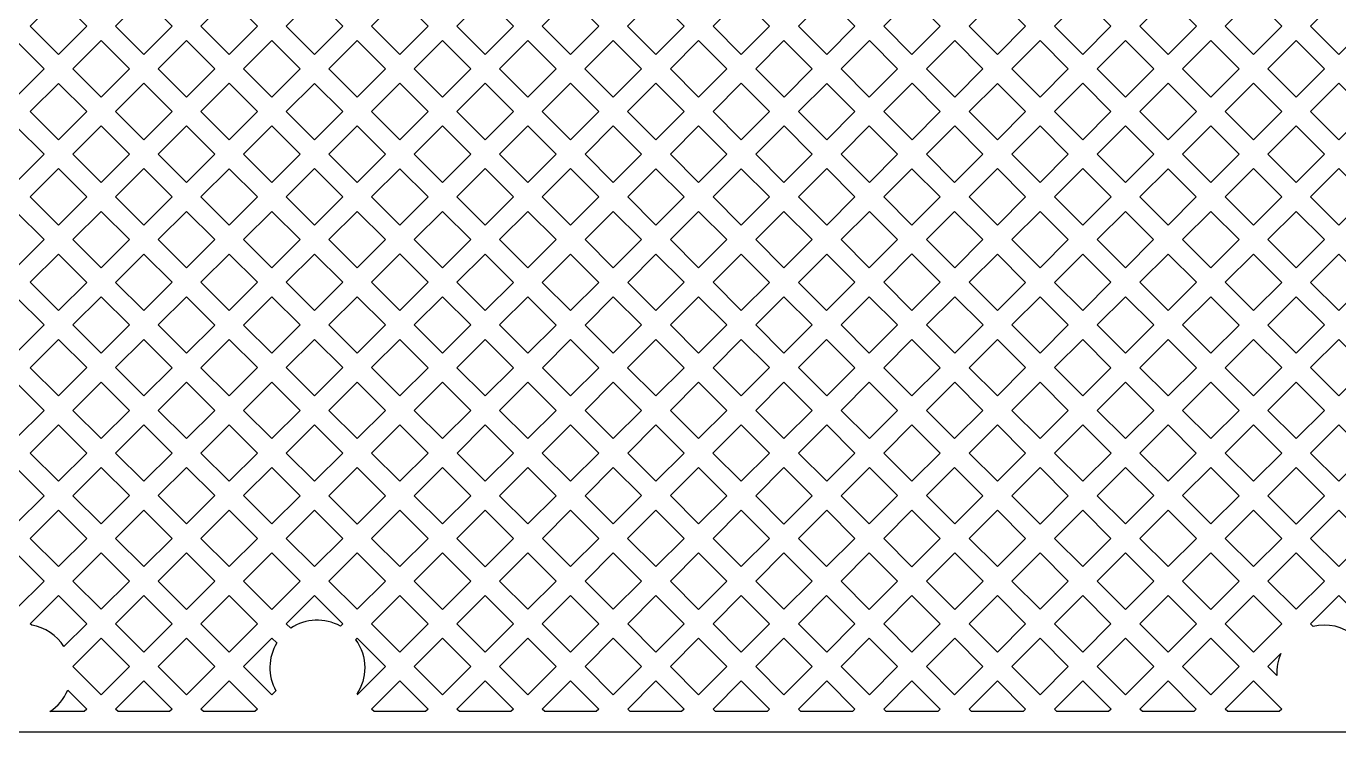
# Model space of a CAD drawing. Extents: x 3103 to 3424, y -52 to 175.
# Drawn here: x 3191.913 to 3196.829, y 41.977 to 44.675 of the extents above; entities that cross this region are included whole.
import ezdxf

# ---------------------------------------------------------------- set-up
doc = ezdxf.new("R2010")
doc.units = 0
doc.layers.add('gbr-dxf_layer0', color=7, linetype='Continuous')

msp = doc.modelspace()

# ---------------------------------------------------------------- linework, layer by layer
at = {"layer": 'gbr-dxf_layer0'}
for p, q in [((3196.563, 42.2776), (3196.6117, 42.3263)), ((3196.597, 42.2436), (3196.563, 42.2776))]:
    msp.add_line(p, q, dxfattribs=at)
at = {"layer": 'gbr-dxf_layer0', "linetype": 'Continuous'}
for points in [[(3191.9274, 44.6753), (3192.0334, 44.7813), (3192.1394, 44.6752), (3192.0334, 44.5693)], [(3192.2472, 44.6752), (3192.3532, 44.7813), (3192.4591, 44.6754), (3192.353, 44.5694)], [(3192.5668, 44.6754), (3192.6727, 44.7813), (3192.7787, 44.6752), (3192.6728, 44.5694)], [(3192.8865, 44.6752), (3192.9925, 44.7813), (3193.0985, 44.6752), (3192.9925, 44.5692)], [(3193.2063, 44.6752), (3193.3123, 44.7813), (3193.4182, 44.6754), (3193.3121, 44.5694)], [(3193.5259, 44.6754), (3193.6318, 44.7813), (3193.7378, 44.6752), (3193.6319, 44.5694)], [(3193.8456, 44.6752), (3193.9516, 44.7813), (3194.0575, 44.6754), (3193.9515, 44.5694)], [(3194.1652, 44.6754), (3194.2712, 44.7814), (3194.3773, 44.6754), (3194.2712, 44.5694)], [(3194.485, 44.6754), (3194.5909, 44.7813), (3194.6969, 44.6752), (3194.591, 44.5694)], [(3194.8047, 44.6752), (3194.9107, 44.7813), (3195.0167, 44.6752), (3194.9107, 44.5692)], [(3195.1245, 44.6752), (3195.2304, 44.7812), (3195.3363, 44.6753), (3195.2303, 44.5694)], [(3195.4441, 44.6753), (3195.55, 44.7813), (3195.656, 44.6752), (3195.5501, 44.5693)], [(3195.7638, 44.6752), (3195.8698, 44.7813), (3195.9757, 44.6754), (3195.8697, 44.5694)], [(3196.0834, 44.6754), (3196.1895, 44.7814), (3196.2955, 44.6754), (3196.1895, 44.5694)], [(3196.4032, 44.6754), (3196.5091, 44.7813), (3196.6151, 44.6752), (3196.5092, 44.5694)], [(3196.7229, 44.6752), (3196.8289, 44.7813), (3196.9348, 44.6754), (3196.8288, 44.5694)], [(3191.7675, 44.5154), (3191.8735, 44.6214), (3191.9796, 44.5154), (3191.8736, 44.4094)], [(3192.0873, 44.5154), (3192.1933, 44.6214), (3192.2992, 44.5155), (3192.1932, 44.4095)], [(3192.4069, 44.5155), (3192.5129, 44.6215), (3192.6189, 44.5155), (3192.5129, 44.4095)], [(3192.7267, 44.5155), (3192.8326, 44.6214), (3192.9386, 44.5154), (3192.8327, 44.4095)], [(3193.0464, 44.5154), (3193.1524, 44.6214), (3193.2583, 44.5155), (3193.1523, 44.4095)], [(3193.366, 44.5155), (3193.472, 44.6215), (3193.578, 44.5155), (3193.472, 44.4095)], [(3193.6858, 44.5155), (3193.7917, 44.6214), (3193.8976, 44.5155), (3193.7917, 44.4096)], [(3194.0053, 44.5155), (3194.1114, 44.6215), (3194.2174, 44.5155), (3194.1114, 44.4095)], [(3194.3251, 44.5155), (3194.4311, 44.6215), (3194.5372, 44.5155), (3194.4311, 44.4095)], [(3194.6449, 44.5155), (3194.7508, 44.6214), (3194.8568, 44.5154), (3194.7509, 44.4095)], [(3194.9646, 44.5154), (3195.0706, 44.6214), (3195.1765, 44.5155), (3195.0705, 44.4095)], [(3195.2842, 44.5155), (3195.3902, 44.6214), (3195.4962, 44.5154), (3195.3902, 44.4095)], [(3195.604, 44.5154), (3195.7099, 44.6214), (3195.8158, 44.5155), (3195.7098, 44.4095)], [(3195.9236, 44.5155), (3196.0296, 44.6215), (3196.1356, 44.5155), (3196.0296, 44.4095)], [(3196.2433, 44.5155), (3196.3493, 44.6215), (3196.4554, 44.5155), (3196.3493, 44.4095)], [(3196.5631, 44.5155), (3196.669, 44.6214), (3196.7749, 44.5155), (3196.669, 44.4096)], [(3191.9274, 44.3555), (3192.0334, 44.4615), (3192.1393, 44.3557), (3192.0333, 44.2496)], [(3192.2471, 44.3557), (3192.353, 44.4616), (3192.459, 44.3556), (3192.3531, 44.2496)], [(3192.5668, 44.3556), (3192.6728, 44.4616), (3192.7788, 44.3556), (3192.6728, 44.2496)], [(3192.8866, 44.3556), (3192.9925, 44.4615), (3193.0984, 44.3556), (3192.9925, 44.2497)], [(3193.2061, 44.3556), (3193.3121, 44.4616), (3193.4182, 44.3556), (3193.3121, 44.2496)], [(3193.5259, 44.3556), (3193.6319, 44.4616), (3193.7378, 44.3557), (3193.6318, 44.2497)], [(3193.8456, 44.3557), (3193.9515, 44.4616), (3194.0575, 44.3556), (3193.9516, 44.2497)], [(3194.1652, 44.3556), (3194.2712, 44.4616), (3194.3773, 44.3556), (3194.2712, 44.2496)], [(3194.485, 44.3556), (3194.591, 44.4616), (3194.697, 44.3556), (3194.591, 44.2496)], [(3194.8048, 44.3556), (3194.9107, 44.4615), (3195.0166, 44.3556), (3194.9107, 44.2497)], [(3195.1243, 44.3556), (3195.2304, 44.4616), (3195.3364, 44.3556), (3195.2304, 44.2496)], [(3195.4441, 44.3556), (3195.5501, 44.4615), (3195.656, 44.3557), (3195.55, 44.2497)], [(3195.7637, 44.3557), (3195.8697, 44.4616), (3195.9757, 44.3556), (3195.8697, 44.2496)], [(3196.0834, 44.3556), (3196.1895, 44.4616), (3196.2955, 44.3556), (3196.1895, 44.2496)], [(3196.4032, 44.3556), (3196.5092, 44.4616), (3196.6151, 44.3557), (3196.5091, 44.2497)], [(3196.7229, 44.3557), (3196.8288, 44.4616), (3196.9348, 44.3556), (3196.8289, 44.2497)], [(3191.7676, 44.1957), (3191.8736, 44.3016), (3191.9794, 44.1958), (3191.8735, 44.0898)], [(3192.0872, 44.1958), (3192.1932, 44.3018), (3192.2992, 44.1958), (3192.1932, 44.0898)], [(3192.407, 44.1958), (3192.5129, 44.3017), (3192.6189, 44.1957), (3192.513, 44.0898)], [(3192.7267, 44.1957), (3192.8327, 44.3017), (3192.9386, 44.1958), (3192.8326, 44.0898)], [(3193.0464, 44.1958), (3193.1523, 44.3017), (3193.2583, 44.1957), (3193.1524, 44.0898)], [(3193.366, 44.1957), (3193.472, 44.3017), (3193.5779, 44.1958), (3193.4719, 44.0898)], [(3193.6857, 44.1958), (3193.7917, 44.3018), (3193.8977, 44.1958), (3193.7917, 44.0898)], [(3194.0055, 44.1958), (3194.1114, 44.3017), (3194.2174, 44.1957), (3194.1115, 44.0898)], [(3194.3251, 44.1957), (3194.4311, 44.3017), (3194.5372, 44.1957), (3194.4311, 44.0897)], [(3194.6449, 44.1957), (3194.7509, 44.3017), (3194.8568, 44.1958), (3194.7508, 44.0898)], [(3194.9646, 44.1958), (3195.0705, 44.3017), (3195.1765, 44.1957), (3195.0706, 44.0898)], [(3195.2842, 44.1957), (3195.3902, 44.3017), (3195.4961, 44.1958), (3195.3901, 44.0898)], [(3195.6039, 44.1958), (3195.7098, 44.3018), (3195.8159, 44.1958), (3195.7099, 44.0898)], [(3195.9236, 44.1958), (3196.0296, 44.3017), (3196.1356, 44.1957), (3196.0296, 44.0898)], [(3196.2433, 44.1957), (3196.3493, 44.3017), (3196.4552, 44.1958), (3196.3492, 44.0898)], [(3196.563, 44.1958), (3196.669, 44.3018), (3196.775, 44.1958), (3196.669, 44.0898)], [(3191.9274, 44.0359), (3192.0333, 44.1419), (3192.1393, 44.0359), (3192.0334, 43.9299)], [(3192.2471, 44.0359), (3192.3531, 44.1419), (3192.4591, 44.0359), (3192.3531, 43.9299)], [(3192.5669, 44.0359), (3192.6728, 44.1418), (3192.7787, 44.0359), (3192.6728, 43.93)], [(3192.8865, 44.0359), (3192.9925, 44.1419), (3193.0985, 44.0359), (3192.9925, 43.9299)], [(3193.2063, 44.0359), (3193.3121, 44.1418), (3193.418, 44.0359), (3193.3121, 43.93)], [(3193.5258, 44.0359), (3193.6318, 44.1419), (3193.7378, 44.0359), (3193.6318, 43.9299)], [(3193.8456, 44.0359), (3193.9516, 44.1419), (3194.0576, 44.0359), (3193.9516, 43.9299)], [(3194.1654, 44.0359), (3194.2712, 44.1418), (3194.3773, 44.0358), (3194.2714, 43.9299)], [(3194.485, 44.0358), (3194.591, 44.1418), (3194.6969, 44.0359), (3194.5909, 43.9299)], [(3194.8047, 44.0359), (3194.9107, 44.1419), (3195.0167, 44.0359), (3194.9107, 43.9299)], [(3195.1245, 44.0359), (3195.2303, 44.1418), (3195.3362, 44.0359), (3195.2303, 43.93)], [(3195.444, 44.0359), (3195.55, 44.1419), (3195.656, 44.0359), (3195.55, 43.9299)], [(3195.7638, 44.0359), (3195.8697, 44.1419), (3195.9758, 44.0359), (3195.8698, 43.9299)], [(3196.0835, 44.0359), (3196.1895, 44.1418), (3196.2953, 44.0359), (3196.1894, 43.93)], [(3196.4031, 44.0359), (3196.5091, 44.1419), (3196.6151, 44.0359), (3196.5091, 43.9299)], [(3196.7229, 44.0359), (3196.8289, 44.1419), (3196.9349, 44.0359), (3196.8289, 43.9299)], [(3191.7676, 43.8762), (3191.8735, 43.982), (3191.9795, 43.876), (3191.8736, 43.7701)], [(3192.0873, 43.876), (3192.1932, 43.982), (3192.2992, 43.876), (3192.1933, 43.77)], [(3192.407, 43.876), (3192.513, 43.982), (3192.6189, 43.8761), (3192.5129, 43.7701)], [(3192.7267, 43.8761), (3192.8326, 43.982), (3192.9386, 43.876), (3192.8327, 43.7701)], [(3193.0464, 43.876), (3193.1524, 43.982), (3193.2583, 43.8762), (3193.1522, 43.7701)], [(3193.366, 43.8762), (3193.4719, 43.982), (3193.5779, 43.876), (3193.472, 43.7701)], [(3193.6857, 43.876), (3193.7917, 43.982), (3193.8977, 43.876), (3193.7917, 43.77)], [(3194.0055, 43.876), (3194.1115, 43.982), (3194.2175, 43.876), (3194.1115, 43.77)], [(3194.3253, 43.876), (3194.4311, 43.9819), (3194.537, 43.876), (3194.4311, 43.7701)], [(3194.6448, 43.876), (3194.7508, 43.982), (3194.8568, 43.876), (3194.7508, 43.77)], [(3194.9646, 43.876), (3195.0706, 43.982), (3195.1765, 43.8762), (3195.0705, 43.7701)], [(3195.2842, 43.8762), (3195.3901, 43.982), (3195.4961, 43.876), (3195.3902, 43.7701)], [(3195.6039, 43.876), (3195.7099, 43.982), (3195.8159, 43.876), (3195.7099, 43.77)], [(3195.9237, 43.876), (3196.0296, 43.982), (3196.1355, 43.8761), (3196.0296, 43.7701)], [(3196.2433, 43.8761), (3196.3492, 43.982), (3196.4552, 43.876), (3196.3493, 43.7701)], [(3196.563, 43.876), (3196.669, 43.982), (3196.775, 43.876), (3196.669, 43.77)], [(3191.9275, 43.7163), (3192.0334, 43.8222), (3192.1394, 43.7161), (3192.0335, 43.6103)], [(3192.2472, 43.7161), (3192.3531, 43.8221), (3192.459, 43.7162), (3192.353, 43.6103)], [(3192.5668, 43.7162), (3192.6728, 43.8222), (3192.7788, 43.7162), (3192.6728, 43.6102)], [(3192.8866, 43.7162), (3192.9925, 43.8222), (3193.0984, 43.7163), (3192.9924, 43.6103)], [(3193.2061, 43.7163), (3193.3121, 43.8223), (3193.4182, 43.7163), (3193.3121, 43.6103)], [(3193.5259, 43.7163), (3193.6318, 43.8222), (3193.7378, 43.7161), (3193.6319, 43.6103)], [(3193.8456, 43.7161), (3193.9516, 43.8222), (3194.0576, 43.7161), (3193.9516, 43.6101)], [(3194.1654, 43.7161), (3194.2714, 43.8222), (3194.3773, 43.7163), (3194.2712, 43.6103)], [(3194.485, 43.7163), (3194.5909, 43.8222), (3194.6969, 43.7161), (3194.591, 43.6103)], [(3194.8047, 43.7161), (3194.9107, 43.8222), (3195.0166, 43.7163), (3194.9106, 43.6103)], [(3195.1243, 43.7163), (3195.2303, 43.8223), (3195.3364, 43.7163), (3195.2303, 43.6103)], [(3195.4441, 43.7163), (3195.55, 43.8222), (3195.656, 43.7161), (3195.5501, 43.6103)], [(3195.7638, 43.7161), (3195.8698, 43.8222), (3195.9757, 43.7163), (3195.8697, 43.6103)], [(3196.0834, 43.7163), (3196.1894, 43.8222), (3196.2954, 43.7162), (3196.1895, 43.6103)], [(3196.4032, 43.7162), (3196.5091, 43.8222), (3196.6151, 43.7161), (3196.5092, 43.6102)], [(3196.7229, 43.7161), (3196.8289, 43.8222), (3196.9348, 43.7163), (3196.8288, 43.6103)], [(3191.7676, 43.5564), (3191.8736, 43.6624), (3191.9796, 43.5564), (3191.8736, 43.4504)], [(3192.0874, 43.5564), (3192.1933, 43.6623), (3192.2992, 43.5564), (3192.1933, 43.4505)], [(3192.4069, 43.5564), (3192.5129, 43.6623), (3192.6189, 43.5563), (3192.5129, 43.4504)], [(3192.7267, 43.5563), (3192.8327, 43.6623), (3192.9386, 43.5565), (3192.8326, 43.4505)], [(3193.0463, 43.5565), (3193.1522, 43.6624), (3193.2583, 43.5564), (3193.1523, 43.4505)], [(3193.366, 43.5564), (3193.472, 43.6624), (3193.5781, 43.5564), (3193.472, 43.4504)], [(3193.6858, 43.5564), (3193.7917, 43.6623), (3193.8977, 43.5562), (3193.7918, 43.4504)], [(3194.0055, 43.5562), (3194.1115, 43.6623), (3194.2174, 43.5564), (3194.1114, 43.4504)], [(3194.3251, 43.5564), (3194.4311, 43.6624), (3194.5372, 43.5564), (3194.4311, 43.4504)], [(3194.6449, 43.5564), (3194.7508, 43.6623), (3194.8567, 43.5564), (3194.7508, 43.4505)], [(3194.9644, 43.5564), (3195.0705, 43.6624), (3195.1765, 43.5564), (3195.0705, 43.4504)], [(3195.2842, 43.5564), (3195.3902, 43.6624), (3195.4963, 43.5564), (3195.3902, 43.4504)], [(3195.604, 43.5564), (3195.7099, 43.6623), (3195.8158, 43.5564), (3195.7099, 43.4505)], [(3195.9235, 43.5564), (3196.0296, 43.6624), (3196.1356, 43.5564), (3196.0296, 43.4504)], [(3196.2433, 43.5564), (3196.3493, 43.6623), (3196.4553, 43.5563), (3196.3493, 43.4504)], [(3196.5631, 43.5563), (3196.669, 43.6623), (3196.7749, 43.5564), (3196.669, 43.4505)], [(3191.9275, 43.3965), (3192.0335, 43.5025), (3192.1394, 43.3966), (3192.0334, 43.2906)], [(3192.2472, 43.3966), (3192.353, 43.5025), (3192.4591, 43.3965), (3192.3532, 43.2906)], [(3192.5668, 43.3965), (3192.6728, 43.5025), (3192.7787, 43.3966), (3192.6727, 43.2906)], [(3192.8864, 43.3966), (3192.9924, 43.5026), (3193.0985, 43.3966), (3192.9925, 43.2906)], [(3193.2062, 43.3966), (3193.3121, 43.5025), (3193.4182, 43.3965), (3193.3122, 43.2906)], [(3193.5259, 43.3965), (3193.6319, 43.5025), (3193.7379, 43.3965), (3193.6319, 43.2905)], [(3193.8457, 43.3965), (3193.9516, 43.5024), (3194.0575, 43.3965), (3193.9516, 43.2906)], [(3194.1652, 43.3965), (3194.2712, 43.5025), (3194.3773, 43.3965), (3194.2712, 43.2905)], [(3194.485, 43.3965), (3194.591, 43.5025), (3194.6969, 43.3966), (3194.5909, 43.2906)], [(3194.8047, 43.3966), (3194.9106, 43.5025), (3195.0166, 43.3965), (3194.9107, 43.2906)], [(3195.1243, 43.3965), (3195.2303, 43.5025), (3195.3364, 43.3965), (3195.2303, 43.2905)], [(3195.4441, 43.3965), (3195.5501, 43.5025), (3195.656, 43.3966), (3195.55, 43.2906)], [(3195.7638, 43.3966), (3195.8697, 43.5025), (3195.9757, 43.3965), (3195.8698, 43.2906)], [(3196.0834, 43.3965), (3196.1895, 43.5025), (3196.2955, 43.3965), (3196.1895, 43.2905)], [(3196.4032, 43.3965), (3196.5092, 43.5025), (3196.6151, 43.3966), (3196.5091, 43.2906)], [(3196.7229, 43.3966), (3196.8288, 43.5025), (3196.9348, 43.3965), (3196.8289, 43.2906)], [(3191.7676, 43.2366), (3191.8736, 43.3426), (3191.9795, 43.2367), (3191.8735, 43.1307)], [(3192.0873, 43.2367), (3192.1933, 43.3427), (3192.2993, 43.2367), (3192.1933, 43.1307)], [(3192.407, 43.2367), (3192.5129, 43.3426), (3192.6188, 43.2367), (3192.5129, 43.1308)], [(3192.7266, 43.2367), (3192.8326, 43.3427), (3192.9386, 43.2367), (3192.8326, 43.1307)], [(3193.0463, 43.2367), (3193.1523, 43.3427), (3193.2584, 43.2367), (3193.1524, 43.1307)], [(3193.3661, 43.2367), (3193.472, 43.3426), (3193.578, 43.2366), (3193.4721, 43.1307)], [(3193.6858, 43.2366), (3193.7918, 43.3426), (3193.8977, 43.2367), (3193.7917, 43.1307)], [(3194.0055, 43.2367), (3194.1114, 43.3426), (3194.2174, 43.2366), (3194.1115, 43.1307)], [(3194.3251, 43.2366), (3194.4311, 43.3426), (3194.537, 43.2367), (3194.431, 43.1307)], [(3194.6448, 43.2367), (3194.7508, 43.3427), (3194.8568, 43.2367), (3194.7508, 43.1307)], [(3194.9646, 43.2367), (3195.0705, 43.3426), (3195.1765, 43.2366), (3195.0706, 43.1307)], [(3195.2842, 43.2366), (3195.3902, 43.3426), (3195.4961, 43.2367), (3195.3901, 43.1307)], [(3195.6039, 43.2367), (3195.7099, 43.3427), (3195.8159, 43.2367), (3195.7099, 43.1307)], [(3195.9237, 43.2367), (3196.0296, 43.3426), (3196.1356, 43.2366), (3196.0297, 43.1307)], [(3196.2433, 43.2366), (3196.3493, 43.3426), (3196.4552, 43.2367), (3196.3492, 43.1307)], [(3196.563, 43.2367), (3196.669, 43.3427), (3196.775, 43.2367), (3196.669, 43.1307)], [(3191.9274, 43.0768), (3192.0334, 43.1828), (3192.1394, 43.0768), (3192.0334, 42.9708)], [(3192.2472, 43.0768), (3192.3532, 43.1828), (3192.459, 43.0769), (3192.353, 42.9709)], [(3192.5668, 43.0769), (3192.6727, 43.1828), (3192.7787, 43.0768), (3192.6728, 42.9709)], [(3192.8865, 43.0768), (3192.9925, 43.1828), (3193.0985, 43.0768), (3192.9925, 42.9708)], [(3193.2062, 43.0768), (3193.3122, 43.1828), (3193.4183, 43.0768), (3193.3122, 42.9708)], [(3193.526, 43.0768), (3193.6319, 43.1827), (3193.7378, 43.0768), (3193.6319, 42.9709)], [(3193.8456, 43.0768), (3193.9516, 43.1828), (3194.0576, 43.0768), (3193.9516, 42.9708)], [(3194.1654, 43.0768), (3194.2712, 43.1827), (3194.3771, 43.0768), (3194.2712, 42.9709)], [(3194.4849, 43.0768), (3194.5909, 43.1828), (3194.6969, 43.0768), (3194.5909, 42.9708)], [(3194.8047, 43.0768), (3194.9107, 43.1828), (3195.0167, 43.0768), (3194.9107, 42.9708)], [(3195.1245, 43.0768), (3195.2303, 43.1827), (3195.3362, 43.0768), (3195.2303, 42.9709)], [(3195.444, 43.0768), (3195.55, 43.1828), (3195.656, 43.0768), (3195.55, 42.9708)], [(3195.7638, 43.0768), (3195.8698, 43.1828), (3195.9758, 43.0768), (3195.8698, 42.9708)], [(3196.0836, 43.0768), (3196.1895, 43.1827), (3196.2953, 43.0768), (3196.1895, 42.9709)], [(3196.4031, 43.0768), (3196.5091, 43.1828), (3196.6151, 43.0768), (3196.5091, 42.9708)], [(3196.7229, 43.0768), (3196.8289, 43.1828), (3196.9349, 43.0768), (3196.8289, 42.9708)], [(3191.7676, 42.9171), (3191.8735, 43.0229), (3191.9795, 42.9169), (3191.8736, 42.811)], [(3192.0873, 42.9169), (3192.1933, 43.0229), (3192.2992, 42.9171), (3192.1931, 42.811)], [(3192.4069, 42.9171), (3192.5129, 43.0231), (3192.6189, 42.9171), (3192.5129, 42.811)], [(3192.7267, 42.9171), (3192.8326, 43.0229), (3192.9386, 42.9169), (3192.8327, 42.811)], [(3193.0464, 42.9169), (3193.1523, 43.0229), (3193.2584, 42.9169), (3193.1524, 42.8109)], [(3193.3661, 42.9169), (3193.4721, 43.0229), (3193.578, 42.917), (3193.472, 42.811)], [(3193.6858, 42.917), (3193.7917, 43.0229), (3193.8977, 42.9169), (3193.7918, 42.811)], [(3194.0055, 42.9169), (3194.1115, 43.0229), (3194.2174, 42.9171), (3194.1114, 42.811)], [(3194.3251, 42.9171), (3194.431, 43.0229), (3194.537, 42.9169), (3194.4311, 42.811)], [(3194.6448, 42.9169), (3194.7508, 43.0229), (3194.8568, 42.9169), (3194.7508, 42.8109)], [(3194.9646, 42.9169), (3195.0706, 43.0229), (3195.1765, 42.9171), (3195.0705, 42.811)], [(3195.2842, 42.9171), (3195.3901, 43.0229), (3195.4961, 42.9169), (3195.3902, 42.811)], [(3195.6039, 42.9169), (3195.7099, 43.0229), (3195.8159, 42.9169), (3195.7099, 42.8109)], [(3195.9237, 42.9169), (3196.0297, 43.0229), (3196.1356, 42.9171), (3196.0296, 42.811)], [(3196.2433, 42.9171), (3196.3492, 43.0229), (3196.4552, 42.9169), (3196.3493, 42.811)], [(3196.563, 42.9169), (3196.669, 43.0229), (3196.775, 42.9169), (3196.669, 42.8109)], [(3191.9275, 42.7572), (3192.0334, 42.8631), (3192.1393, 42.7572), (3192.0334, 42.6513)], [(3192.247, 42.7572), (3192.353, 42.8632), (3192.459, 42.7572), (3192.353, 42.6512)], [(3192.5668, 42.7572), (3192.6728, 42.8632), (3192.7788, 42.7572), (3192.6728, 42.6512)], [(3192.8866, 42.7572), (3192.9925, 42.863), (3193.0985, 42.757), (3192.9926, 42.6512)], [(3193.2063, 42.757), (3193.3122, 42.863), (3193.4181, 42.7571), (3193.3121, 42.6512)], [(3193.5259, 42.7571), (3193.6319, 42.8632), (3193.7379, 42.7571), (3193.6319, 42.6511)], [(3193.8457, 42.7571), (3193.9516, 42.863), (3194.0575, 42.7572), (3193.9516, 42.6513)], [(3194.1652, 42.7572), (3194.2712, 42.8632), (3194.3773, 42.7572), (3194.2712, 42.6512)], [(3194.485, 42.7572), (3194.5909, 42.863), (3194.6969, 42.757), (3194.591, 42.6512)], [(3194.8047, 42.757), (3194.9107, 42.863), (3195.0166, 42.7572), (3194.9106, 42.6512)], [(3195.1243, 42.7572), (3195.2303, 42.8632), (3195.3364, 42.7572), (3195.2303, 42.6511)], [(3195.4441, 42.7572), (3195.55, 42.863), (3195.656, 42.757), (3195.5501, 42.6512)], [(3195.7638, 42.757), (3195.8698, 42.863), (3195.9757, 42.7572), (3195.8697, 42.6512)], [(3196.0834, 42.7572), (3196.1895, 42.8632), (3196.2955, 42.7572), (3196.1895, 42.6512)], [(3196.4032, 42.7572), (3196.5091, 42.8631), (3196.6151, 42.757), (3196.5092, 42.6512)], [(3196.7229, 42.757), (3196.8289, 42.8631), (3196.9348, 42.7572), (3196.8288, 42.6512)], [(3191.7676, 42.5973), (3191.8736, 42.7033), (3191.9795, 42.5974), (3191.8735, 42.4914)], [(3192.0873, 42.5974), (3192.1931, 42.7033), (3192.2992, 42.5973), (3192.1933, 42.4914)], [(3192.4069, 42.5973), (3192.5129, 42.7033), (3192.6189, 42.5973), (3192.5129, 42.4913)], [(3192.7267, 42.5973), (3192.8327, 42.7033), (3192.9387, 42.5973), (3192.8327, 42.4913)], [(3193.0465, 42.5973), (3193.1524, 42.7032), (3193.2583, 42.5973), (3193.1524, 42.4914)], [(3193.366, 42.5973), (3193.472, 42.7033), (3193.578, 42.5973), (3193.472, 42.4913)], [(3193.6858, 42.5973), (3193.7918, 42.7033), (3193.8977, 42.5974), (3193.7917, 42.4914)], [(3194.0055, 42.5974), (3194.1114, 42.7033), (3194.2174, 42.5973), (3194.1115, 42.4914)], [(3194.3251, 42.5973), (3194.4311, 42.7033), (3194.5372, 42.5973), (3194.4311, 42.4913)], [(3194.6449, 42.5973), (3194.7508, 42.7032), (3194.8567, 42.5973), (3194.7508, 42.4914)], [(3194.9644, 42.5973), (3195.0705, 42.7033), (3195.1765, 42.5973), (3195.0705, 42.4913)], [(3195.2842, 42.5973), (3195.3902, 42.7033), (3195.4963, 42.5973), (3195.3902, 42.4913)], [(3195.604, 42.5973), (3195.7099, 42.7032), (3195.8158, 42.5973), (3195.7099, 42.4914)], [(3195.9235, 42.5973), (3196.0296, 42.7033), (3196.1356, 42.5973), (3196.0296, 42.4913)], [(3196.2433, 42.5973), (3196.3493, 42.7033), (3196.4554, 42.5973), (3196.3493, 42.4913)], [(3196.5631, 42.5973), (3196.669, 42.7032), (3196.7749, 42.5973), (3196.669, 42.4914)], [(3192.2472, 42.4375), (3192.353, 42.5434), (3192.4591, 42.4374), (3192.3532, 42.3315)], [(3192.5668, 42.4374), (3192.6728, 42.5434), (3192.7788, 42.4374), (3192.6728, 42.3314)], [(3193.2063, 42.4375), (3193.3121, 42.5434), (3193.4182, 42.4374), (3193.3123, 42.3315)], [(3193.5259, 42.4374), (3193.6319, 42.5434), (3193.7378, 42.4375), (3193.6318, 42.3315)], [(3193.8456, 42.4375), (3193.9516, 42.5435), (3194.0576, 42.4375), (3193.9516, 42.3315)], [(3194.1654, 42.4375), (3194.2712, 42.5434), (3194.3773, 42.4374), (3194.2714, 42.3315)], [(3194.485, 42.4374), (3194.591, 42.5434), (3194.6969, 42.4375), (3194.5909, 42.3315)], [(3194.8047, 42.4375), (3194.9106, 42.5434), (3195.0166, 42.4374), (3194.9107, 42.3315)], [(3195.1243, 42.4374), (3195.2303, 42.5434), (3195.3364, 42.4374), (3195.2303, 42.3314)], [(3195.4441, 42.4374), (3195.5501, 42.5434), (3195.656, 42.4375), (3195.55, 42.3315)], [(3195.7638, 42.4375), (3195.8697, 42.5434), (3195.9757, 42.4374), (3195.8698, 42.3315)], [(3196.0834, 42.4374), (3196.1895, 42.5434), (3196.2955, 42.4374), (3196.1895, 42.3314)], [(3196.4032, 42.4374), (3196.5092, 42.5434), (3196.6151, 42.4375), (3196.5091, 42.3315)], [(3192.0873, 42.2776), (3192.1933, 42.3836), (3192.2993, 42.2776), (3192.1933, 42.1716)], [(3192.407, 42.2776), (3192.5129, 42.3835), (3192.6189, 42.2775), (3192.5131, 42.1716)], [(3193.3661, 42.2776), (3193.472, 42.3835), (3193.5779, 42.2776), (3193.472, 42.1717)], [(3193.6857, 42.2776), (3193.7917, 42.3836), (3193.8977, 42.2776), (3193.7917, 42.1716)], [(3194.0055, 42.2776), (3194.1115, 42.3836), (3194.2175, 42.2776), (3194.1115, 42.1716)], [(3194.3253, 42.2776), (3194.4311, 42.3835), (3194.537, 42.2776), (3194.4311, 42.1717)], [(3194.6448, 42.2776), (3194.7508, 42.3836), (3194.8568, 42.2776), (3194.7508, 42.1716)], [(3194.9646, 42.2776), (3195.0705, 42.3835), (3195.1765, 42.2775), (3195.0706, 42.1716)], [(3195.2842, 42.2775), (3195.3902, 42.3835), (3195.4961, 42.2776), (3195.3901, 42.1716)], [(3195.6039, 42.2776), (3195.7099, 42.3836), (3195.8159, 42.2776), (3195.7099, 42.1716)], [(3195.9237, 42.2776), (3196.0296, 42.3835), (3196.1356, 42.2775), (3196.0297, 42.1716)], [(3196.2433, 42.2775), (3196.3493, 42.3835), (3196.4552, 42.2776), (3196.3492, 42.1716)], [(3192.2472, 42.1177), (3192.3532, 42.2237), (3192.4592, 42.1177), (3192.4495, 42.1081), (3192.2568, 42.1081)], [(3192.5669, 42.1177), (3192.6728, 42.2236), (3192.7787, 42.1177), (3192.7691, 42.1081), (3192.5766, 42.1081)], [(3193.2063, 42.1177), (3193.3123, 42.2237), (3193.4182, 42.1178), (3193.4084, 42.1081), (3193.2159, 42.1081)], [(3193.5259, 42.1178), (3193.6318, 42.2237), (3193.7378, 42.1177), (3193.7282, 42.1081), (3193.5357, 42.1081)], [(3193.8456, 42.1177), (3193.9516, 42.2237), (3194.0576, 42.1177), (3194.0479, 42.1081), (3193.8552, 42.1081)], [(3194.1654, 42.1177), (3194.2714, 42.2237), (3194.3773, 42.1178), (3194.3675, 42.1081), (3194.175, 42.1081)], [(3194.485, 42.1178), (3194.5909, 42.2237), (3194.6969, 42.1177), (3194.6873, 42.1081), (3194.4948, 42.1081)], [(3194.8047, 42.1177), (3194.9107, 42.2237), (3195.0167, 42.1177), (3195.0071, 42.1081), (3194.8143, 42.1081)], [(3195.1245, 42.1177), (3195.2303, 42.2236), (3195.3362, 42.1177), (3195.3266, 42.1081), (3195.1341, 42.1081)], [(3195.444, 42.1177), (3195.55, 42.2237), (3195.656, 42.1177), (3195.6464, 42.1081), (3195.4536, 42.1081)], [(3195.7638, 42.1177), (3195.8698, 42.2237), (3195.9758, 42.1177), (3195.9662, 42.1081), (3195.7734, 42.1081)], [(3196.0836, 42.1177), (3196.1895, 42.2236), (3196.2953, 42.1177), (3196.2857, 42.1081), (3196.0932, 42.1081)], [(3196.4031, 42.1177), (3196.5091, 42.2237), (3196.6151, 42.1177), (3196.6055, 42.1081), (3196.4128, 42.1081)]]:
    msp.add_lwpolyline(points, close=True, dxfattribs=at)
for points in [[(3191.9274, 42.4375), (3192.0334, 42.5435), (3192.1394, 42.4375), (3192.0537, 42.3518, 0.213186), (3191.9329, 42.432)], [(3192.8866, 42.4374), (3192.9926, 42.5434), (3193.0985, 42.4375), (3193.0893, 42.4283, 0.282186), (3192.9035, 42.4204)], [(3196.7229, 42.4375), (3196.8288, 42.5434), (3196.9348, 42.4374), (3196.8884, 42.391, 0.237321), (3196.7329, 42.4275)], [(3192.7267, 42.2775), (3192.8327, 42.3835), (3192.8509, 42.3653, 0.269944), (3192.8474, 42.1864), (3192.8326, 42.1716)], [(3192.0011, 42.1081, 0.15118), (3192.0679, 42.1892), (3192.1394, 42.1177), (3192.1297, 42.1081)]]:
    msp.add_lwpolyline(points, format="xyb", close=True, dxfattribs=at)
msp.add_lwpolyline([(3193.1524, 42.1716), (3193.2584, 42.2776), (3193.1524, 42.3836), (3193.1464, 42.3777)], dxfattribs=at)
for points in [[(3193.1464, 42.3777, -0.158861), (3193.1806, 42.2729, -0.149153), (3193.1503, 42.1737)], [(3204.9525, 41.9817, 0.084647), (3204.6598, 42.0319), (3191.537, 42.0319), (3190.952, 41.9767)]]:
    msp.add_lwpolyline(points, format="xyb", dxfattribs=at)
at = {"layer": 'gbr-dxf_layer0'}
msp.add_arc((3196.7744, 42.2546), 0.1778, 156.2126, 183.5395, dxfattribs=at)

doc.saveas('drawing.dxf')
